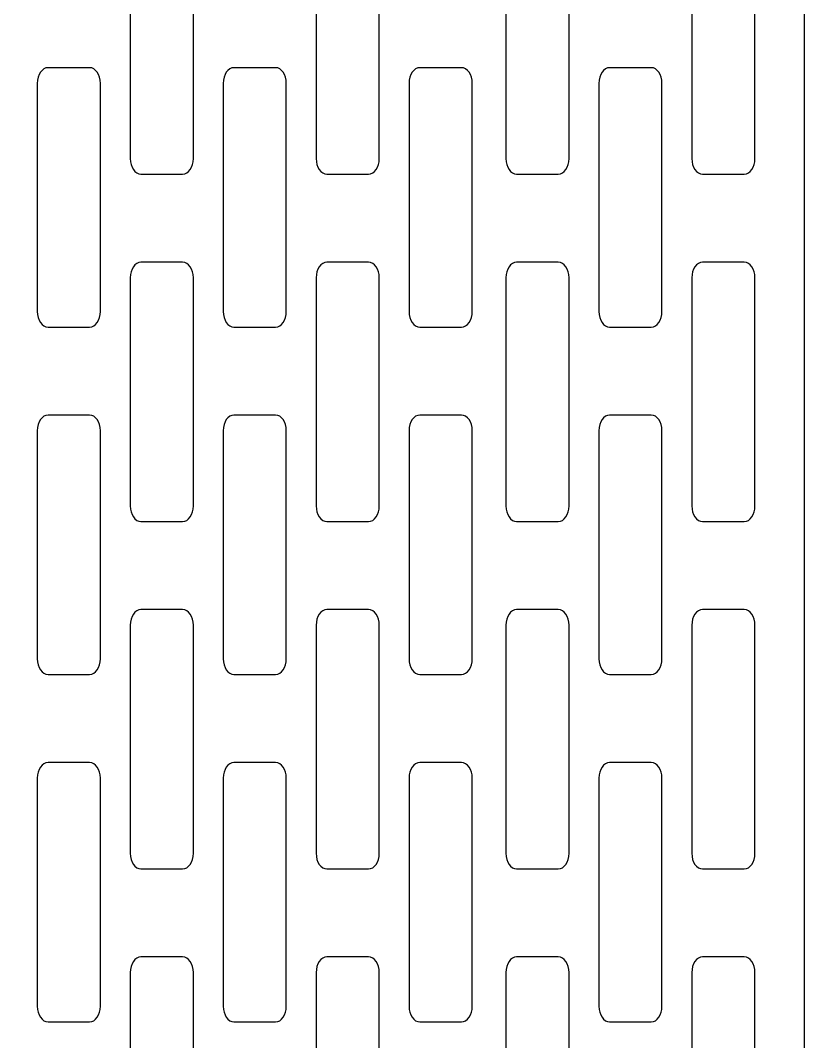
# Model space of a CAD drawing. Header units: centimetres. Extents: x -9.1 to 7.8, y -8.5 to 11.7.
# Drawn here: x 3.87 to 7.78, y -3.82 to 1.27 of the extents above; entities that cross this region are included whole.
import ezdxf

# ---------------------------------------------------------------- set-up
doc = ezdxf.new("R2010")
doc.units = ezdxf.units.CM
doc.header["$MEASUREMENT"] = 0
doc.layers.add('layer 1', color=7, linetype='Continuous')

msp = doc.modelspace()

# ---------------------------------------------------------------- linework, layer by layer
at = {"layer": 'layer 1', "color": 177}
for points, knots in [([(-0.03378, 11.72989), (-0.03378, 11.72989), (7.78303, 11.72989), (7.78303, 11.72989), (7.78303, 11.72989), (7.78303, 11.72989), (7.78303, -8.53267), (7.78303, -8.53267), (7.78303, -8.53267), (7.78303, -8.53267), (-0.03378, -8.53267), (-0.03378, -8.53267), (-0.03378, -8.53267), (-0.03378, -8.53267), (-0.03378, 11.72989), (-0.03378, 11.72989)], [0, 0, 0, 0, 0.2, 0.2, 0.2, 0.2, 0.4, 0.4, 0.4, 0.4, 0.6, 0.6, 0.6, 0.6, 1, 1, 1, 1]), ([(4.47546, 1.79608), (4.47546, 1.79608), (4.68292, 1.79608), (4.68292, 1.79608), (4.68292, 1.79608), (4.71246, 1.79608), (4.73658, 1.76089), (4.73658, 1.71789), (4.73658, 1.71789), (4.73658, 1.71789), (4.73658, 0.58105), (4.73658, 0.58105), (4.73658, 0.58105), (4.73658, 0.53804), (4.71246, 0.50285), (4.68292, 0.50285), (4.68292, 0.50285), (4.68292, 0.50285), (4.47546, 0.50285), (4.47546, 0.50285), (4.47546, 0.50285), (4.44597, 0.50285), (4.42182, 0.53804), (4.42182, 0.58105), (4.42182, 0.58105), (4.42182, 0.58105), (4.42182, 1.71789), (4.42182, 1.71789), (4.42182, 1.71789), (4.42182, 1.76089), (4.44597, 1.79608), (4.47546, 1.79608)], [0, 0, 0, 0, 0.1111111, 0.1111111, 0.1111111, 0.1111111, 0.2222222, 0.2222222, 0.2222222, 0.2222222, 0.3333333, 0.3333333, 0.3333333, 0.3333333, 0.4444444, 0.4444444, 0.4444444, 0.4444444, 0.5555556, 0.5555556, 0.5555556, 0.5555556, 0.6666667, 0.6666667, 0.6666667, 0.6666667, 0.7777778, 0.7777778, 0.7777778, 0.7777778, 1, 1, 1, 1]), ([(5.4021, 1.79608), (5.4021, 1.79608), (5.60952, 1.79608), (5.60952, 1.79608), (5.60952, 1.79608), (5.63906, 1.79608), (5.66321, 1.76089), (5.66321, 1.71789), (5.66321, 1.71789), (5.66321, 1.71789), (5.66321, 0.58105), (5.66321, 0.58105), (5.66321, 0.58105), (5.66321, 0.53804), (5.63906, 0.50285), (5.60952, 0.50285), (5.60952, 0.50285), (5.60952, 0.50285), (5.4021, 0.50285), (5.4021, 0.50285), (5.4021, 0.50285), (5.37259, 0.50285), (5.34843, 0.53804), (5.34843, 0.58105), (5.34843, 0.58105), (5.34843, 0.58105), (5.34843, 1.71789), (5.34843, 1.71789), (5.34843, 1.71789), (5.34843, 1.76089), (5.37259, 1.79608), (5.4021, 1.79608)], [0, 0, 0, 0, 0.1111111, 0.1111111, 0.1111111, 0.1111111, 0.2222222, 0.2222222, 0.2222222, 0.2222222, 0.3333333, 0.3333333, 0.3333333, 0.3333333, 0.4444444, 0.4444444, 0.4444444, 0.4444444, 0.5555556, 0.5555556, 0.5555556, 0.5555556, 0.6666667, 0.6666667, 0.6666667, 0.6666667, 0.7777778, 0.7777778, 0.7777778, 0.7777778, 1, 1, 1, 1]), ([(6.34795, 1.79608), (6.34795, 1.79608), (6.55541, 1.79608), (6.55541, 1.79608), (6.55541, 1.79608), (6.58493, 1.79608), (6.60907, 1.76089), (6.60907, 1.71789), (6.60907, 1.71789), (6.60907, 1.71789), (6.60907, 0.58105), (6.60907, 0.58105), (6.60907, 0.58105), (6.60907, 0.53804), (6.58493, 0.50285), (6.55541, 0.50285), (6.55541, 0.50285), (6.55541, 0.50285), (6.34795, 0.50285), (6.34795, 0.50285), (6.34795, 0.50285), (6.31842, 0.50285), (6.29427, 0.53804), (6.29427, 0.58105), (6.29427, 0.58105), (6.29427, 0.58105), (6.29427, 1.71789), (6.29427, 1.71789), (6.29427, 1.71789), (6.29427, 1.76089), (6.31842, 1.79608), (6.34795, 1.79608)], [0, 0, 0, 0, 0.1111111, 0.1111111, 0.1111111, 0.1111111, 0.2222222, 0.2222222, 0.2222222, 0.2222222, 0.3333333, 0.3333333, 0.3333333, 0.3333333, 0.4444444, 0.4444444, 0.4444444, 0.4444444, 0.5555556, 0.5555556, 0.5555556, 0.5555556, 0.6666667, 0.6666667, 0.6666667, 0.6666667, 0.7777778, 0.7777778, 0.7777778, 0.7777778, 1, 1, 1, 1]), ([(7.27458, 1.79606), (7.27458, 1.79606), (7.48204, 1.79606), (7.48204, 1.79606), (7.48204, 1.79606), (7.51155, 1.79606), (7.53568, 1.76089), (7.53568, 1.71788), (7.53568, 1.71788), (7.53568, 1.71788), (7.53568, 0.58102), (7.53568, 0.58102), (7.53568, 0.58102), (7.53568, 0.53804), (7.51155, 0.50285), (7.48204, 0.50285), (7.48204, 0.50285), (7.48204, 0.50285), (7.27458, 0.50285), (7.27458, 0.50285), (7.27458, 0.50285), (7.24506, 0.50285), (7.2209, 0.53804), (7.2209, 0.58102), (7.2209, 0.58102), (7.2209, 0.58102), (7.2209, 1.71788), (7.2209, 1.71788), (7.2209, 1.71788), (7.2209, 1.76089), (7.24506, 1.79606), (7.27458, 1.79606)], [0, 0, 0, 0, 0.1111111, 0.1111111, 0.1111111, 0.1111111, 0.2222222, 0.2222222, 0.2222222, 0.2222222, 0.3333333, 0.3333333, 0.3333333, 0.3333333, 0.4444444, 0.4444444, 0.4444444, 0.4444444, 0.5555556, 0.5555556, 0.5555556, 0.5555556, 0.6666667, 0.6666667, 0.6666667, 0.6666667, 0.7777778, 0.7777778, 0.7777778, 0.7777778, 1, 1, 1, 1]), ([(4.01221, 1.03381), (4.01221, 1.03381), (4.21965, 1.03381), (4.21965, 1.03381), (4.21965, 1.03381), (4.24914, 1.03381), (4.27331, 0.99865), (4.27331, 0.95563), (4.27331, 0.95563), (4.27331, 0.95563), (4.27331, -0.1812), (4.27331, -0.1812), (4.27331, -0.1812), (4.27331, -0.22422), (4.24914, -0.25939), (4.21965, -0.25939), (4.21965, -0.25939), (4.21965, -0.25939), (4.01221, -0.25939), (4.01221, -0.25939), (4.01221, -0.25939), (3.98267, -0.25939), (3.95851, -0.22422), (3.95851, -0.1812), (3.95851, -0.1812), (3.95851, -0.1812), (3.95851, 0.95563), (3.95851, 0.95563), (3.95851, 0.95563), (3.95851, 0.99865), (3.98267, 1.03381), (4.01221, 1.03381)], [0, 0, 0, 0, 0.1111111, 0.1111111, 0.1111111, 0.1111111, 0.2222222, 0.2222222, 0.2222222, 0.2222222, 0.3333333, 0.3333333, 0.3333333, 0.3333333, 0.4444444, 0.4444444, 0.4444444, 0.4444444, 0.5555556, 0.5555556, 0.5555556, 0.5555556, 0.6666667, 0.6666667, 0.6666667, 0.6666667, 0.7777778, 0.7777778, 0.7777778, 0.7777778, 1, 1, 1, 1]), ([(4.93881, 1.03383), (4.93881, 1.03383), (5.14622, 1.03383), (5.14622, 1.03383), (5.14622, 1.03383), (5.17577, 1.03383), (5.19989, 0.99865), (5.19989, 0.95565), (5.19989, 0.95565), (5.19989, 0.95565), (5.19989, -0.1812), (5.19989, -0.1812), (5.19989, -0.1812), (5.19989, -0.2242), (5.17577, -0.25937), (5.14622, -0.25937), (5.14622, -0.25937), (5.14622, -0.25937), (4.93881, -0.25937), (4.93881, -0.25937), (4.93881, -0.25937), (4.90926, -0.25937), (4.88512, -0.2242), (4.88512, -0.1812), (4.88512, -0.1812), (4.88512, -0.1812), (4.88512, 0.95565), (4.88512, 0.95565), (4.88512, 0.95565), (4.88512, 0.99865), (4.90926, 1.03383), (4.93881, 1.03383)], [0, 0, 0, 0, 0.1111111, 0.1111111, 0.1111111, 0.1111111, 0.2222222, 0.2222222, 0.2222222, 0.2222222, 0.3333333, 0.3333333, 0.3333333, 0.3333333, 0.4444444, 0.4444444, 0.4444444, 0.4444444, 0.5555556, 0.5555556, 0.5555556, 0.5555556, 0.6666667, 0.6666667, 0.6666667, 0.6666667, 0.7777778, 0.7777778, 0.7777778, 0.7777778, 1, 1, 1, 1]), ([(5.86541, 1.03381), (5.86541, 1.03381), (6.07283, 1.03381), (6.07283, 1.03381), (6.07283, 1.03381), (6.10236, 1.03381), (6.12652, 0.99865), (6.12652, 0.95563), (6.12652, 0.95563), (6.12652, 0.95563), (6.12652, -0.1812), (6.12652, -0.1812), (6.12652, -0.1812), (6.12652, -0.22422), (6.10236, -0.25939), (6.07283, -0.25939), (6.07283, -0.25939), (6.07283, -0.25939), (5.86541, -0.25939), (5.86541, -0.25939), (5.86541, -0.25939), (5.83587, -0.25939), (5.81173, -0.22422), (5.81173, -0.1812), (5.81173, -0.1812), (5.81173, -0.1812), (5.81173, 0.95563), (5.81173, 0.95563), (5.81173, 0.95563), (5.81173, 0.99865), (5.83587, 1.03381), (5.86541, 1.03381)], [0, 0, 0, 0, 0.1111111, 0.1111111, 0.1111111, 0.1111111, 0.2222222, 0.2222222, 0.2222222, 0.2222222, 0.3333333, 0.3333333, 0.3333333, 0.3333333, 0.4444444, 0.4444444, 0.4444444, 0.4444444, 0.5555556, 0.5555556, 0.5555556, 0.5555556, 0.6666667, 0.6666667, 0.6666667, 0.6666667, 0.7777778, 0.7777778, 0.7777778, 0.7777778, 1, 1, 1, 1]), ([(6.81127, 1.03383), (6.81127, 1.03383), (7.01869, 1.03383), (7.01869, 1.03383), (7.01869, 1.03383), (7.04823, 1.03383), (7.07237, 0.99865), (7.07237, 0.95565), (7.07237, 0.95565), (7.07237, 0.95565), (7.07237, -0.1812), (7.07237, -0.1812), (7.07237, -0.1812), (7.07237, -0.2242), (7.04823, -0.25937), (7.01869, -0.25937), (7.01869, -0.25937), (7.01869, -0.25937), (6.81127, -0.25937), (6.81127, -0.25937), (6.81127, -0.25937), (6.78176, -0.25937), (6.75759, -0.2242), (6.75759, -0.1812), (6.75759, -0.1812), (6.75759, -0.1812), (6.75759, 0.95565), (6.75759, 0.95565), (6.75759, 0.95565), (6.75759, 0.99865), (6.78176, 1.03383), (6.81127, 1.03383)], [0, 0, 0, 0, 0.1111111, 0.1111111, 0.1111111, 0.1111111, 0.2222222, 0.2222222, 0.2222222, 0.2222222, 0.3333333, 0.3333333, 0.3333333, 0.3333333, 0.4444444, 0.4444444, 0.4444444, 0.4444444, 0.5555556, 0.5555556, 0.5555556, 0.5555556, 0.6666667, 0.6666667, 0.6666667, 0.6666667, 0.7777778, 0.7777778, 0.7777778, 0.7777778, 1, 1, 1, 1]), ([(4.47546, 0.06475), (4.47546, 0.06475), (4.68292, 0.06475), (4.68292, 0.06475), (4.68292, 0.06475), (4.71246, 0.06475), (4.73658, 0.02958), (4.73658, -0.01342), (4.73658, -0.01342), (4.73658, -0.01342), (4.73658, -1.15028), (4.73658, -1.15028), (4.73658, -1.15028), (4.73658, -1.19327), (4.71246, -1.22846), (4.68292, -1.22846), (4.68292, -1.22846), (4.68292, -1.22846), (4.47546, -1.22846), (4.47546, -1.22846), (4.47546, -1.22846), (4.44597, -1.22846), (4.42182, -1.19327), (4.42182, -1.15028), (4.42182, -1.15028), (4.42182, -1.15028), (4.42182, -0.01342), (4.42182, -0.01342), (4.42182, -0.01342), (4.42182, 0.02958), (4.44597, 0.06475), (4.47546, 0.06475)], [0, 0, 0, 0, 0.1111111, 0.1111111, 0.1111111, 0.1111111, 0.2222222, 0.2222222, 0.2222222, 0.2222222, 0.3333333, 0.3333333, 0.3333333, 0.3333333, 0.4444444, 0.4444444, 0.4444444, 0.4444444, 0.5555556, 0.5555556, 0.5555556, 0.5555556, 0.6666667, 0.6666667, 0.6666667, 0.6666667, 0.7777778, 0.7777778, 0.7777778, 0.7777778, 1, 1, 1, 1]), ([(5.4021, 0.06475), (5.4021, 0.06475), (5.60952, 0.06475), (5.60952, 0.06475), (5.60952, 0.06475), (5.63906, 0.06475), (5.66321, 0.02958), (5.66321, -0.01342), (5.66321, -0.01342), (5.66321, -0.01342), (5.66321, -1.15028), (5.66321, -1.15028), (5.66321, -1.15028), (5.66321, -1.19327), (5.63906, -1.22846), (5.60952, -1.22846), (5.60952, -1.22846), (5.60952, -1.22846), (5.4021, -1.22846), (5.4021, -1.22846), (5.4021, -1.22846), (5.37259, -1.22846), (5.34843, -1.19327), (5.34843, -1.15028), (5.34843, -1.15028), (5.34843, -1.15028), (5.34843, -0.01342), (5.34843, -0.01342), (5.34843, -0.01342), (5.34843, 0.02958), (5.37259, 0.06475), (5.4021, 0.06475)], [0, 0, 0, 0, 0.1111111, 0.1111111, 0.1111111, 0.1111111, 0.2222222, 0.2222222, 0.2222222, 0.2222222, 0.3333333, 0.3333333, 0.3333333, 0.3333333, 0.4444444, 0.4444444, 0.4444444, 0.4444444, 0.5555556, 0.5555556, 0.5555556, 0.5555556, 0.6666667, 0.6666667, 0.6666667, 0.6666667, 0.7777778, 0.7777778, 0.7777778, 0.7777778, 1, 1, 1, 1]), ([(6.34795, 0.06475), (6.34795, 0.06475), (6.55541, 0.06475), (6.55541, 0.06475), (6.55541, 0.06475), (6.58493, 0.06475), (6.60907, 0.02958), (6.60907, -0.01342), (6.60907, -0.01342), (6.60907, -0.01342), (6.60907, -1.15028), (6.60907, -1.15028), (6.60907, -1.15028), (6.60907, -1.19327), (6.58493, -1.22846), (6.55541, -1.22846), (6.55541, -1.22846), (6.55541, -1.22846), (6.34795, -1.22846), (6.34795, -1.22846), (6.34795, -1.22846), (6.31842, -1.22846), (6.29427, -1.19327), (6.29427, -1.15028), (6.29427, -1.15028), (6.29427, -1.15028), (6.29427, -0.01342), (6.29427, -0.01342), (6.29427, -0.01342), (6.29427, 0.02958), (6.31842, 0.06475), (6.34795, 0.06475)], [0, 0, 0, 0, 0.1111111, 0.1111111, 0.1111111, 0.1111111, 0.2222222, 0.2222222, 0.2222222, 0.2222222, 0.3333333, 0.3333333, 0.3333333, 0.3333333, 0.4444444, 0.4444444, 0.4444444, 0.4444444, 0.5555556, 0.5555556, 0.5555556, 0.5555556, 0.6666667, 0.6666667, 0.6666667, 0.6666667, 0.7777778, 0.7777778, 0.7777778, 0.7777778, 1, 1, 1, 1]), ([(7.27458, 0.06472), (7.27458, 0.06472), (7.48204, 0.06472), (7.48204, 0.06472), (7.48204, 0.06472), (7.51155, 0.06472), (7.53568, 0.02957), (7.53568, -0.01343), (7.53568, -0.01343), (7.53568, -0.01343), (7.53568, -1.15029), (7.53568, -1.15029), (7.53568, -1.15029), (7.53568, -1.19329), (7.51155, -1.22846), (7.48204, -1.22846), (7.48204, -1.22846), (7.48204, -1.22846), (7.27458, -1.22846), (7.27458, -1.22846), (7.27458, -1.22846), (7.24506, -1.22846), (7.2209, -1.19329), (7.2209, -1.15029), (7.2209, -1.15029), (7.2209, -1.15029), (7.2209, -0.01343), (7.2209, -0.01343), (7.2209, -0.01343), (7.2209, 0.02957), (7.24506, 0.06472), (7.27458, 0.06472)], [0, 0, 0, 0, 0.1111111, 0.1111111, 0.1111111, 0.1111111, 0.2222222, 0.2222222, 0.2222222, 0.2222222, 0.3333333, 0.3333333, 0.3333333, 0.3333333, 0.4444444, 0.4444444, 0.4444444, 0.4444444, 0.5555556, 0.5555556, 0.5555556, 0.5555556, 0.6666667, 0.6666667, 0.6666667, 0.6666667, 0.7777778, 0.7777778, 0.7777778, 0.7777778, 1, 1, 1, 1]), ([(4.01221, -0.6975), (4.01221, -0.6975), (4.21965, -0.6975), (4.21965, -0.6975), (4.21965, -0.6975), (4.24914, -0.6975), (4.27331, -0.73267), (4.27331, -0.77568), (4.27331, -0.77568), (4.27331, -0.77568), (4.27331, -1.91253), (4.27331, -1.91253), (4.27331, -1.91253), (4.27331, -1.95554), (4.24914, -1.9907), (4.21965, -1.9907), (4.21965, -1.9907), (4.21965, -1.9907), (4.01221, -1.9907), (4.01221, -1.9907), (4.01221, -1.9907), (3.98267, -1.9907), (3.95851, -1.95554), (3.95851, -1.91253), (3.95851, -1.91253), (3.95851, -1.91253), (3.95851, -0.77568), (3.95851, -0.77568), (3.95851, -0.77568), (3.95851, -0.73267), (3.98267, -0.6975), (4.01221, -0.6975)], [0, 0, 0, 0, 0.1111111, 0.1111111, 0.1111111, 0.1111111, 0.2222222, 0.2222222, 0.2222222, 0.2222222, 0.3333333, 0.3333333, 0.3333333, 0.3333333, 0.4444444, 0.4444444, 0.4444444, 0.4444444, 0.5555556, 0.5555556, 0.5555556, 0.5555556, 0.6666667, 0.6666667, 0.6666667, 0.6666667, 0.7777778, 0.7777778, 0.7777778, 0.7777778, 1, 1, 1, 1]), ([(4.93881, -0.69749), (4.93881, -0.69749), (5.14622, -0.69749), (5.14622, -0.69749), (5.14622, -0.69749), (5.17577, -0.69749), (5.19989, -0.73267), (5.19989, -0.77568), (5.19989, -0.77568), (5.19989, -0.77568), (5.19989, -1.91251), (5.19989, -1.91251), (5.19989, -1.91251), (5.19989, -1.95553), (5.17577, -1.9907), (5.14622, -1.9907), (5.14622, -1.9907), (5.14622, -1.9907), (4.93881, -1.9907), (4.93881, -1.9907), (4.93881, -1.9907), (4.90926, -1.9907), (4.88512, -1.95553), (4.88512, -1.91251), (4.88512, -1.91251), (4.88512, -1.91251), (4.88512, -0.77568), (4.88512, -0.77568), (4.88512, -0.77568), (4.88512, -0.73267), (4.90926, -0.69749), (4.93881, -0.69749)], [0, 0, 0, 0, 0.1111111, 0.1111111, 0.1111111, 0.1111111, 0.2222222, 0.2222222, 0.2222222, 0.2222222, 0.3333333, 0.3333333, 0.3333333, 0.3333333, 0.4444444, 0.4444444, 0.4444444, 0.4444444, 0.5555556, 0.5555556, 0.5555556, 0.5555556, 0.6666667, 0.6666667, 0.6666667, 0.6666667, 0.7777778, 0.7777778, 0.7777778, 0.7777778, 1, 1, 1, 1]), ([(5.86541, -0.6975), (5.86541, -0.6975), (6.07283, -0.6975), (6.07283, -0.6975), (6.07283, -0.6975), (6.10236, -0.6975), (6.12652, -0.73267), (6.12652, -0.77568), (6.12652, -0.77568), (6.12652, -0.77568), (6.12652, -1.91253), (6.12652, -1.91253), (6.12652, -1.91253), (6.12652, -1.95554), (6.10236, -1.9907), (6.07283, -1.9907), (6.07283, -1.9907), (6.07283, -1.9907), (5.86541, -1.9907), (5.86541, -1.9907), (5.86541, -1.9907), (5.83587, -1.9907), (5.81173, -1.95554), (5.81173, -1.91253), (5.81173, -1.91253), (5.81173, -1.91253), (5.81173, -0.77568), (5.81173, -0.77568), (5.81173, -0.77568), (5.81173, -0.73267), (5.83587, -0.6975), (5.86541, -0.6975)], [0, 0, 0, 0, 0.1111111, 0.1111111, 0.1111111, 0.1111111, 0.2222222, 0.2222222, 0.2222222, 0.2222222, 0.3333333, 0.3333333, 0.3333333, 0.3333333, 0.4444444, 0.4444444, 0.4444444, 0.4444444, 0.5555556, 0.5555556, 0.5555556, 0.5555556, 0.6666667, 0.6666667, 0.6666667, 0.6666667, 0.7777778, 0.7777778, 0.7777778, 0.7777778, 1, 1, 1, 1]), ([(6.81127, -0.69749), (6.81127, -0.69749), (7.01869, -0.69749), (7.01869, -0.69749), (7.01869, -0.69749), (7.04823, -0.69749), (7.07237, -0.73267), (7.07237, -0.77568), (7.07237, -0.77568), (7.07237, -0.77568), (7.07237, -1.91251), (7.07237, -1.91251), (7.07237, -1.91251), (7.07237, -1.95553), (7.04823, -1.9907), (7.01869, -1.9907), (7.01869, -1.9907), (7.01869, -1.9907), (6.81127, -1.9907), (6.81127, -1.9907), (6.81127, -1.9907), (6.78176, -1.9907), (6.75759, -1.95553), (6.75759, -1.91251), (6.75759, -1.91251), (6.75759, -1.91251), (6.75759, -0.77568), (6.75759, -0.77568), (6.75759, -0.77568), (6.75759, -0.73267), (6.78176, -0.69749), (6.81127, -0.69749)], [0, 0, 0, 0, 0.1111111, 0.1111111, 0.1111111, 0.1111111, 0.2222222, 0.2222222, 0.2222222, 0.2222222, 0.3333333, 0.3333333, 0.3333333, 0.3333333, 0.4444444, 0.4444444, 0.4444444, 0.4444444, 0.5555556, 0.5555556, 0.5555556, 0.5555556, 0.6666667, 0.6666667, 0.6666667, 0.6666667, 0.7777778, 0.7777778, 0.7777778, 0.7777778, 1, 1, 1, 1]), ([(4.47546, -1.66659), (4.47546, -1.66659), (4.68292, -1.66659), (4.68292, -1.66659), (4.68292, -1.66659), (4.71246, -1.66659), (4.73658, -1.70175), (4.73658, -1.74474), (4.73658, -1.74474), (4.73658, -1.74474), (4.73658, -2.8816), (4.73658, -2.8816), (4.73658, -2.8816), (4.73658, -2.92461), (4.71246, -2.95977), (4.68292, -2.95977), (4.68292, -2.95977), (4.68292, -2.95977), (4.47546, -2.95977), (4.47546, -2.95977), (4.47546, -2.95977), (4.44597, -2.95977), (4.42182, -2.92461), (4.42182, -2.8816), (4.42182, -2.8816), (4.42182, -2.8816), (4.42182, -1.74474), (4.42182, -1.74474), (4.42182, -1.74474), (4.42182, -1.70175), (4.44597, -1.66659), (4.47546, -1.66659)], [0, 0, 0, 0, 0.1111111, 0.1111111, 0.1111111, 0.1111111, 0.2222222, 0.2222222, 0.2222222, 0.2222222, 0.3333333, 0.3333333, 0.3333333, 0.3333333, 0.4444444, 0.4444444, 0.4444444, 0.4444444, 0.5555556, 0.5555556, 0.5555556, 0.5555556, 0.6666667, 0.6666667, 0.6666667, 0.6666667, 0.7777778, 0.7777778, 0.7777778, 0.7777778, 1, 1, 1, 1]), ([(5.4021, -1.66659), (5.4021, -1.66659), (5.60952, -1.66659), (5.60952, -1.66659), (5.60952, -1.66659), (5.63906, -1.66659), (5.66321, -1.70175), (5.66321, -1.74474), (5.66321, -1.74474), (5.66321, -1.74474), (5.66321, -2.8816), (5.66321, -2.8816), (5.66321, -2.8816), (5.66321, -2.92461), (5.63906, -2.95977), (5.60952, -2.95977), (5.60952, -2.95977), (5.60952, -2.95977), (5.4021, -2.95977), (5.4021, -2.95977), (5.4021, -2.95977), (5.37259, -2.95977), (5.34843, -2.92461), (5.34843, -2.8816), (5.34843, -2.8816), (5.34843, -2.8816), (5.34843, -1.74474), (5.34843, -1.74474), (5.34843, -1.74474), (5.34843, -1.70175), (5.37259, -1.66659), (5.4021, -1.66659)], [0, 0, 0, 0, 0.1111111, 0.1111111, 0.1111111, 0.1111111, 0.2222222, 0.2222222, 0.2222222, 0.2222222, 0.3333333, 0.3333333, 0.3333333, 0.3333333, 0.4444444, 0.4444444, 0.4444444, 0.4444444, 0.5555556, 0.5555556, 0.5555556, 0.5555556, 0.6666667, 0.6666667, 0.6666667, 0.6666667, 0.7777778, 0.7777778, 0.7777778, 0.7777778, 1, 1, 1, 1]), ([(6.34795, -1.66659), (6.34795, -1.66659), (6.55541, -1.66659), (6.55541, -1.66659), (6.55541, -1.66659), (6.58493, -1.66659), (6.60907, -1.70175), (6.60907, -1.74474), (6.60907, -1.74474), (6.60907, -1.74474), (6.60907, -2.8816), (6.60907, -2.8816), (6.60907, -2.8816), (6.60907, -2.92461), (6.58493, -2.95977), (6.55541, -2.95977), (6.55541, -2.95977), (6.55541, -2.95977), (6.34795, -2.95977), (6.34795, -2.95977), (6.34795, -2.95977), (6.31842, -2.95977), (6.29427, -2.92461), (6.29427, -2.8816), (6.29427, -2.8816), (6.29427, -2.8816), (6.29427, -1.74474), (6.29427, -1.74474), (6.29427, -1.74474), (6.29427, -1.70175), (6.31842, -1.66659), (6.34795, -1.66659)], [0, 0, 0, 0, 0.1111111, 0.1111111, 0.1111111, 0.1111111, 0.2222222, 0.2222222, 0.2222222, 0.2222222, 0.3333333, 0.3333333, 0.3333333, 0.3333333, 0.4444444, 0.4444444, 0.4444444, 0.4444444, 0.5555556, 0.5555556, 0.5555556, 0.5555556, 0.6666667, 0.6666667, 0.6666667, 0.6666667, 0.7777778, 0.7777778, 0.7777778, 0.7777778, 1, 1, 1, 1]), ([(7.27458, -1.66659), (7.27458, -1.66659), (7.48204, -1.66659), (7.48204, -1.66659), (7.48204, -1.66659), (7.51155, -1.66659), (7.53568, -1.70175), (7.53568, -1.74474), (7.53568, -1.74474), (7.53568, -1.74474), (7.53568, -2.8816), (7.53568, -2.8816), (7.53568, -2.8816), (7.53568, -2.92461), (7.51155, -2.95977), (7.48204, -2.95977), (7.48204, -2.95977), (7.48204, -2.95977), (7.27458, -2.95977), (7.27458, -2.95977), (7.27458, -2.95977), (7.24506, -2.95977), (7.2209, -2.92461), (7.2209, -2.8816), (7.2209, -2.8816), (7.2209, -2.8816), (7.2209, -1.74474), (7.2209, -1.74474), (7.2209, -1.74474), (7.2209, -1.70175), (7.24506, -1.66659), (7.27458, -1.66659)], [0, 0, 0, 0, 0.1111111, 0.1111111, 0.1111111, 0.1111111, 0.2222222, 0.2222222, 0.2222222, 0.2222222, 0.3333333, 0.3333333, 0.3333333, 0.3333333, 0.4444444, 0.4444444, 0.4444444, 0.4444444, 0.5555556, 0.5555556, 0.5555556, 0.5555556, 0.6666667, 0.6666667, 0.6666667, 0.6666667, 0.7777778, 0.7777778, 0.7777778, 0.7777778, 1, 1, 1, 1]), ([(4.01221, -2.42883), (4.01221, -2.42883), (4.21965, -2.42883), (4.21965, -2.42883), (4.21965, -2.42883), (4.24914, -2.42883), (4.27331, -2.464), (4.27331, -2.507), (4.27331, -2.507), (4.27331, -2.507), (4.27331, -3.64384), (4.27331, -3.64384), (4.27331, -3.64384), (4.27331, -3.68688), (4.24914, -3.72203), (4.21965, -3.72203), (4.21965, -3.72203), (4.21965, -3.72203), (4.01221, -3.72203), (4.01221, -3.72203), (4.01221, -3.72203), (3.98267, -3.72203), (3.95851, -3.68688), (3.95851, -3.64384), (3.95851, -3.64384), (3.95851, -3.64384), (3.95851, -2.507), (3.95851, -2.507), (3.95851, -2.507), (3.95851, -2.464), (3.98267, -2.42883), (4.01221, -2.42883)], [0, 0, 0, 0, 0.1111111, 0.1111111, 0.1111111, 0.1111111, 0.2222222, 0.2222222, 0.2222222, 0.2222222, 0.3333333, 0.3333333, 0.3333333, 0.3333333, 0.4444444, 0.4444444, 0.4444444, 0.4444444, 0.5555556, 0.5555556, 0.5555556, 0.5555556, 0.6666667, 0.6666667, 0.6666667, 0.6666667, 0.7777778, 0.7777778, 0.7777778, 0.7777778, 1, 1, 1, 1]), ([(4.93881, -2.42881), (4.93881, -2.42881), (5.14622, -2.42881), (5.14622, -2.42881), (5.14622, -2.42881), (5.17577, -2.42881), (5.19989, -2.46398), (5.19989, -2.50698), (5.19989, -2.50698), (5.19989, -2.50698), (5.19989, -3.64384), (5.19989, -3.64384), (5.19989, -3.64384), (5.19989, -3.68685), (5.17577, -3.72203), (5.14622, -3.72203), (5.14622, -3.72203), (5.14622, -3.72203), (4.93881, -3.72203), (4.93881, -3.72203), (4.93881, -3.72203), (4.90926, -3.72203), (4.88512, -3.68685), (4.88512, -3.64384), (4.88512, -3.64384), (4.88512, -3.64384), (4.88512, -2.50698), (4.88512, -2.50698), (4.88512, -2.50698), (4.88512, -2.46398), (4.90926, -2.42881), (4.93881, -2.42881)], [0, 0, 0, 0, 0.1111111, 0.1111111, 0.1111111, 0.1111111, 0.2222222, 0.2222222, 0.2222222, 0.2222222, 0.3333333, 0.3333333, 0.3333333, 0.3333333, 0.4444444, 0.4444444, 0.4444444, 0.4444444, 0.5555556, 0.5555556, 0.5555556, 0.5555556, 0.6666667, 0.6666667, 0.6666667, 0.6666667, 0.7777778, 0.7777778, 0.7777778, 0.7777778, 1, 1, 1, 1]), ([(5.86541, -2.42883), (5.86541, -2.42883), (6.07283, -2.42883), (6.07283, -2.42883), (6.07283, -2.42883), (6.10236, -2.42883), (6.12652, -2.464), (6.12652, -2.507), (6.12652, -2.507), (6.12652, -2.507), (6.12652, -3.64384), (6.12652, -3.64384), (6.12652, -3.64384), (6.12652, -3.68688), (6.10236, -3.72203), (6.07283, -3.72203), (6.07283, -3.72203), (6.07283, -3.72203), (5.86541, -3.72203), (5.86541, -3.72203), (5.86541, -3.72203), (5.83587, -3.72203), (5.81173, -3.68688), (5.81173, -3.64384), (5.81173, -3.64384), (5.81173, -3.64384), (5.81173, -2.507), (5.81173, -2.507), (5.81173, -2.507), (5.81173, -2.464), (5.83587, -2.42883), (5.86541, -2.42883)], [0, 0, 0, 0, 0.1111111, 0.1111111, 0.1111111, 0.1111111, 0.2222222, 0.2222222, 0.2222222, 0.2222222, 0.3333333, 0.3333333, 0.3333333, 0.3333333, 0.4444444, 0.4444444, 0.4444444, 0.4444444, 0.5555556, 0.5555556, 0.5555556, 0.5555556, 0.6666667, 0.6666667, 0.6666667, 0.6666667, 0.7777778, 0.7777778, 0.7777778, 0.7777778, 1, 1, 1, 1]), ([(6.81127, -2.42881), (6.81127, -2.42881), (7.01869, -2.42881), (7.01869, -2.42881), (7.01869, -2.42881), (7.04823, -2.42881), (7.07237, -2.46398), (7.07237, -2.50698), (7.07237, -2.50698), (7.07237, -2.50698), (7.07237, -3.64384), (7.07237, -3.64384), (7.07237, -3.64384), (7.07237, -3.68685), (7.04823, -3.72203), (7.01869, -3.72203), (7.01869, -3.72203), (7.01869, -3.72203), (6.81127, -3.72203), (6.81127, -3.72203), (6.81127, -3.72203), (6.78176, -3.72203), (6.75759, -3.68685), (6.75759, -3.64384), (6.75759, -3.64384), (6.75759, -3.64384), (6.75759, -2.50698), (6.75759, -2.50698), (6.75759, -2.50698), (6.75759, -2.46398), (6.78176, -2.42881), (6.81127, -2.42881)], [0, 0, 0, 0, 0.1111111, 0.1111111, 0.1111111, 0.1111111, 0.2222222, 0.2222222, 0.2222222, 0.2222222, 0.3333333, 0.3333333, 0.3333333, 0.3333333, 0.4444444, 0.4444444, 0.4444444, 0.4444444, 0.5555556, 0.5555556, 0.5555556, 0.5555556, 0.6666667, 0.6666667, 0.6666667, 0.6666667, 0.7777778, 0.7777778, 0.7777778, 0.7777778, 1, 1, 1, 1]), ([(4.47546, -3.39788), (4.47546, -3.39788), (4.68292, -3.39788), (4.68292, -3.39788), (4.68292, -3.39788), (4.71246, -3.39788), (4.73658, -3.43307), (4.73658, -3.47605), (4.73658, -3.47605), (4.73658, -3.47605), (4.73658, -4.61291), (4.73658, -4.61291), (4.73658, -4.61291), (4.73658, -4.65591), (4.71246, -4.69108), (4.68292, -4.69108), (4.68292, -4.69108), (4.68292, -4.69108), (4.47546, -4.69108), (4.47546, -4.69108), (4.47546, -4.69108), (4.44597, -4.69108), (4.42182, -4.65591), (4.42182, -4.61291), (4.42182, -4.61291), (4.42182, -4.61291), (4.42182, -3.47605), (4.42182, -3.47605), (4.42182, -3.47605), (4.42182, -3.43307), (4.44597, -3.39788), (4.47546, -3.39788)], [0, 0, 0, 0, 0.1111111, 0.1111111, 0.1111111, 0.1111111, 0.2222222, 0.2222222, 0.2222222, 0.2222222, 0.3333333, 0.3333333, 0.3333333, 0.3333333, 0.4444444, 0.4444444, 0.4444444, 0.4444444, 0.5555556, 0.5555556, 0.5555556, 0.5555556, 0.6666667, 0.6666667, 0.6666667, 0.6666667, 0.7777778, 0.7777778, 0.7777778, 0.7777778, 1, 1, 1, 1]), ([(5.4021, -3.39788), (5.4021, -3.39788), (5.60952, -3.39788), (5.60952, -3.39788), (5.60952, -3.39788), (5.63906, -3.39788), (5.66321, -3.43307), (5.66321, -3.47605), (5.66321, -3.47605), (5.66321, -3.47605), (5.66321, -4.61291), (5.66321, -4.61291), (5.66321, -4.61291), (5.66321, -4.65591), (5.63906, -4.69108), (5.60952, -4.69108), (5.60952, -4.69108), (5.60952, -4.69108), (5.4021, -4.69108), (5.4021, -4.69108), (5.4021, -4.69108), (5.37259, -4.69108), (5.34843, -4.65591), (5.34843, -4.61291), (5.34843, -4.61291), (5.34843, -4.61291), (5.34843, -3.47605), (5.34843, -3.47605), (5.34843, -3.47605), (5.34843, -3.43307), (5.37259, -3.39788), (5.4021, -3.39788)], [0, 0, 0, 0, 0.1111111, 0.1111111, 0.1111111, 0.1111111, 0.2222222, 0.2222222, 0.2222222, 0.2222222, 0.3333333, 0.3333333, 0.3333333, 0.3333333, 0.4444444, 0.4444444, 0.4444444, 0.4444444, 0.5555556, 0.5555556, 0.5555556, 0.5555556, 0.6666667, 0.6666667, 0.6666667, 0.6666667, 0.7777778, 0.7777778, 0.7777778, 0.7777778, 1, 1, 1, 1]), ([(6.34795, -3.39788), (6.34795, -3.39788), (6.55541, -3.39788), (6.55541, -3.39788), (6.55541, -3.39788), (6.58493, -3.39788), (6.60907, -3.43307), (6.60907, -3.47605), (6.60907, -3.47605), (6.60907, -3.47605), (6.60907, -4.61291), (6.60907, -4.61291), (6.60907, -4.61291), (6.60907, -4.65591), (6.58493, -4.69108), (6.55541, -4.69108), (6.55541, -4.69108), (6.55541, -4.69108), (6.34795, -4.69108), (6.34795, -4.69108), (6.34795, -4.69108), (6.31842, -4.69108), (6.29427, -4.65591), (6.29427, -4.61291), (6.29427, -4.61291), (6.29427, -4.61291), (6.29427, -3.47605), (6.29427, -3.47605), (6.29427, -3.47605), (6.29427, -3.43307), (6.31842, -3.39788), (6.34795, -3.39788)], [0, 0, 0, 0, 0.1111111, 0.1111111, 0.1111111, 0.1111111, 0.2222222, 0.2222222, 0.2222222, 0.2222222, 0.3333333, 0.3333333, 0.3333333, 0.3333333, 0.4444444, 0.4444444, 0.4444444, 0.4444444, 0.5555556, 0.5555556, 0.5555556, 0.5555556, 0.6666667, 0.6666667, 0.6666667, 0.6666667, 0.7777778, 0.7777778, 0.7777778, 0.7777778, 1, 1, 1, 1]), ([(7.27458, -3.39788), (7.27458, -3.39788), (7.48204, -3.39788), (7.48204, -3.39788), (7.48204, -3.39788), (7.51155, -3.39788), (7.53568, -3.43307), (7.53568, -3.47606), (7.53568, -3.47606), (7.53568, -3.47606), (7.53568, -4.61293), (7.53568, -4.61293), (7.53568, -4.61293), (7.53568, -4.65592), (7.51155, -4.6911), (7.48204, -4.6911), (7.48204, -4.6911), (7.48204, -4.6911), (7.27458, -4.6911), (7.27458, -4.6911), (7.27458, -4.6911), (7.24506, -4.6911), (7.2209, -4.65592), (7.2209, -4.61293), (7.2209, -4.61293), (7.2209, -4.61293), (7.2209, -3.47606), (7.2209, -3.47606), (7.2209, -3.47606), (7.2209, -3.43307), (7.24506, -3.39788), (7.27458, -3.39788)], [0, 0, 0, 0, 0.1111111, 0.1111111, 0.1111111, 0.1111111, 0.2222222, 0.2222222, 0.2222222, 0.2222222, 0.3333333, 0.3333333, 0.3333333, 0.3333333, 0.4444444, 0.4444444, 0.4444444, 0.4444444, 0.5555556, 0.5555556, 0.5555556, 0.5555556, 0.6666667, 0.6666667, 0.6666667, 0.6666667, 0.7777778, 0.7777778, 0.7777778, 0.7777778, 1, 1, 1, 1])]:
    msp.add_open_spline(points, degree=3, knots=knots, dxfattribs=at)

doc.saveas('drawing.dxf')
